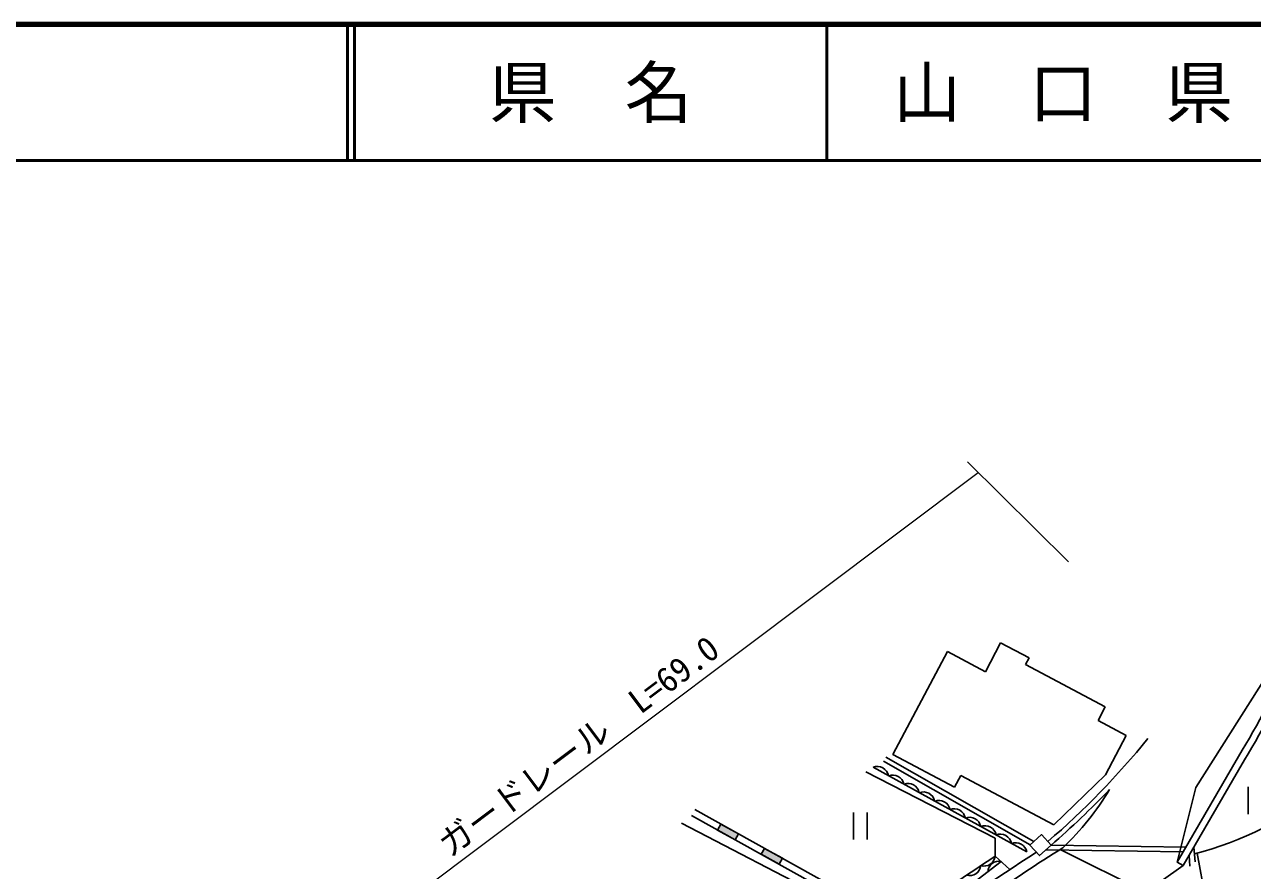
# Model space of a CAD drawing. Units: millimetres, scale not verified. Extents: x 40000 to 680000, y 20000 to 380000.
# Drawn here: x 273984 to 364305, y 317792 to 380000 of the extents above; entities that cross this region are included whole.
import ezdxf
from ezdxf.enums import TextEntityAlignment as Align

# ---------------------------------------------------------------- set-up
doc = ezdxf.new("R2010")
doc.units = ezdxf.units.MM
doc.header["$LTSCALE"] = 1000
for name, color, linetype, lineweight in [('M-BGD', 7, 'Continuous', 25), ('M-STR-HTXT', 7, 'Continuous', 13), ('M-TTL', 2, 'Continuous', 140), ('M-TTL-LINE', 7, 'Continuous', 50)]:
    doc.layers.add(name, color=color, linetype=linetype, lineweight=lineweight)
doc.layers.add('M-TTL-TXT', color=7, linetype='Continuous')
doc.styles.add('ＭＳ ゴシック', font='')
doc.styles.get('ＭＳ ゴシック').set_extended_font_data('MS Gothic')

msp = doc.modelspace()

# ---------------------------------------------------------------- hatches: boundary and pattern name
at = {"layer": 'M-BGD'}
for points in [[(326261, 320039), (324949, 320766), (325191, 321203), (326503, 320476)], [(329486, 318250), (328174, 318977), (328417, 319415), (329728, 318687)]]:
    msp.add_hatch(color=256, dxfattribs=at).paths.add_polyline_path(points)

# ---------------------------------------------------------------- linework, layer by layer
for p, q in [((345782, 334524), (344658, 332405)), ((347871, 333416), (345782, 334524)), ((341865, 333887), (344658, 332405)), ((347615, 332933), (347871, 333416)), ((347615, 332933), (353478, 329822)), ((352949, 328823), (353478, 329822)), ((355026, 327721), (352949, 328823)), ((355026, 327721), (353491, 324829)), ((337334, 326124), (348227, 319925)), ((358776, 318395), (363290, 326180)), ((347709, 319156), (336410, 325379)), ((337161, 325820), (347957, 319677)), ((359208, 318144), (363720, 325925)), ((335860, 325040), (345374, 320166)), ((342846, 324768), (342396, 323920)), ((349687, 321139), (342846, 324768)), ((349687, 321139), (353491, 324829)), ((364000, 321934), (364000, 323934)), ((337850, 313611), (323035, 321828)), ((338295, 313936), (323278, 322265)), ((334961, 322058), (334961, 320058)), ((335961, 322058), (335961, 320058)), ((337529, 313375), (322298, 321279)), ((345374, 320166), (345374, 318845)), ((345374, 318845), (346452, 317854)), ((349120, 319313), (359219, 319159)), ((349495, 319657), (359420, 319506)), ((350165, 319335), (356458, 316201)), ((359644, 318896), (359706, 318100)), ((359993, 319497), (359999, 319497)), ((359999, 319497), (360082, 318429)), ((360237, 319065), (361238, 313727)), ((359208, 318144), (349321, 311157)), ((358776, 318395), (359208, 318144))]:
    msp.add_line(p, q, dxfattribs=at)
for points in [[(358776, 318395), (360137, 323898), (366678, 334223), (369444, 340900)], [(342396, 323920), (337855, 326329), (341865, 333887)], [(345818, 318439), (333326, 308832), (327555, 309861), (324467, 309853), (318704, 307202), (314930, 303007)]]:
    msp.add_lwpolyline(points, dxfattribs=at)
for points in [[(326261, 320039), (324949, 320766), (325191, 321203), (326503, 320476)], [(347936, 319658), (348782, 320434), (349495, 319657), (348650, 318881)], [(329486, 318250), (328174, 318977), (328417, 319415), (329728, 318687)]]:
    msp.add_lwpolyline(points, close=True, dxfattribs=at)
for centre, radius, start, end in [((307516, 359907), 65179, 328.83833, 336.17384), ((307516, 359907), 65679, 328.84235, 336.17102), ((310946, 364463), 58756, 310.69672, 321.00554), ((336713, 324592), 843, 11.26807, 111.04661), ((337843, 323970), 843, 11.26807, 111.04661), ((338973, 323347), 843, 11.26807, 111.04661), ((340103, 322725), 843, 11.26807, 111.04661), ((310946, 364463), 59106, 310.70772, 316.46472), ((336434, 334146), 20236, 313.48189, 329.08704), ((354173, 342297), 24009, 284.13437, 309.90272), ((341233, 322103), 843, 11.26807, 111.04661), ((342363, 321480), 843, 11.26807, 111.04661), ((343493, 320858), 843, 11.26807, 111.04661), ((344623, 320236), 843, 11.26807, 111.04661), ((345752, 319614), 843, 11.26807, 111.04661), ((346882, 318991), 843, 11.26807, 111.04661), ((448088, 163164), 186512, 123.41605, 128.05813), ((439323, 177030), 168691, 122.60748, 126.31326), ((344565, 318924), 812, 252.81422, 354.40471), ((422110, 205083), 135023, 122.10025, 124.92633), ((343516, 318221), 812, 253.20106, 354.79155), ((345620, 317703), 762, 74.89617, 180.22718)]:
    msp.add_arc(centre, radius, start, end, dxfattribs=at)
at = {"layer": 'M-STR-HTXT'}
for p, q in [((350766, 340480), (343344, 347850)), ((288375, 305214), (344138, 347061))]:
    msp.add_line(p, q, dxfattribs=at)
at = {"layer": 'M-TTL'}
msp.add_line((680000, 380000), (40000, 380000), dxfattribs=at)
at = {"layer": 'M-TTL-LINE'}
for p, q in [((297750, 380000), (297750, 370000)), ((298250, 380000), (298250, 370000)), ((333000, 380000), (333000, 370000)), ((40000, 370000), (680000, 370000))]:
    msp.add_line(p, q, dxfattribs=at)

# ---------------------------------------------------------------- texts
at = {"layer": 'M-STR-HTXT', "style": 'ＭＳ ゴシック'}
msp.add_text('ガードレール\u3000L=69.0', height=1833, rotation=36.886, dxfattribs=at).set_placement((315605, 325774), align=Align.BOTTOM_CENTER)
at = {"layer": 'M-TTL-TXT', "style": 'ＭＳ ゴシック'}
for s, p in [('県\u3000名', (315625, 375000)), ('山\u3000口\u3000県', (350375, 375000))]:
    msp.add_text(s, height=3666, dxfattribs=at).set_placement(p, align=Align.MIDDLE_CENTER)

doc.saveas('drawing.dxf')
